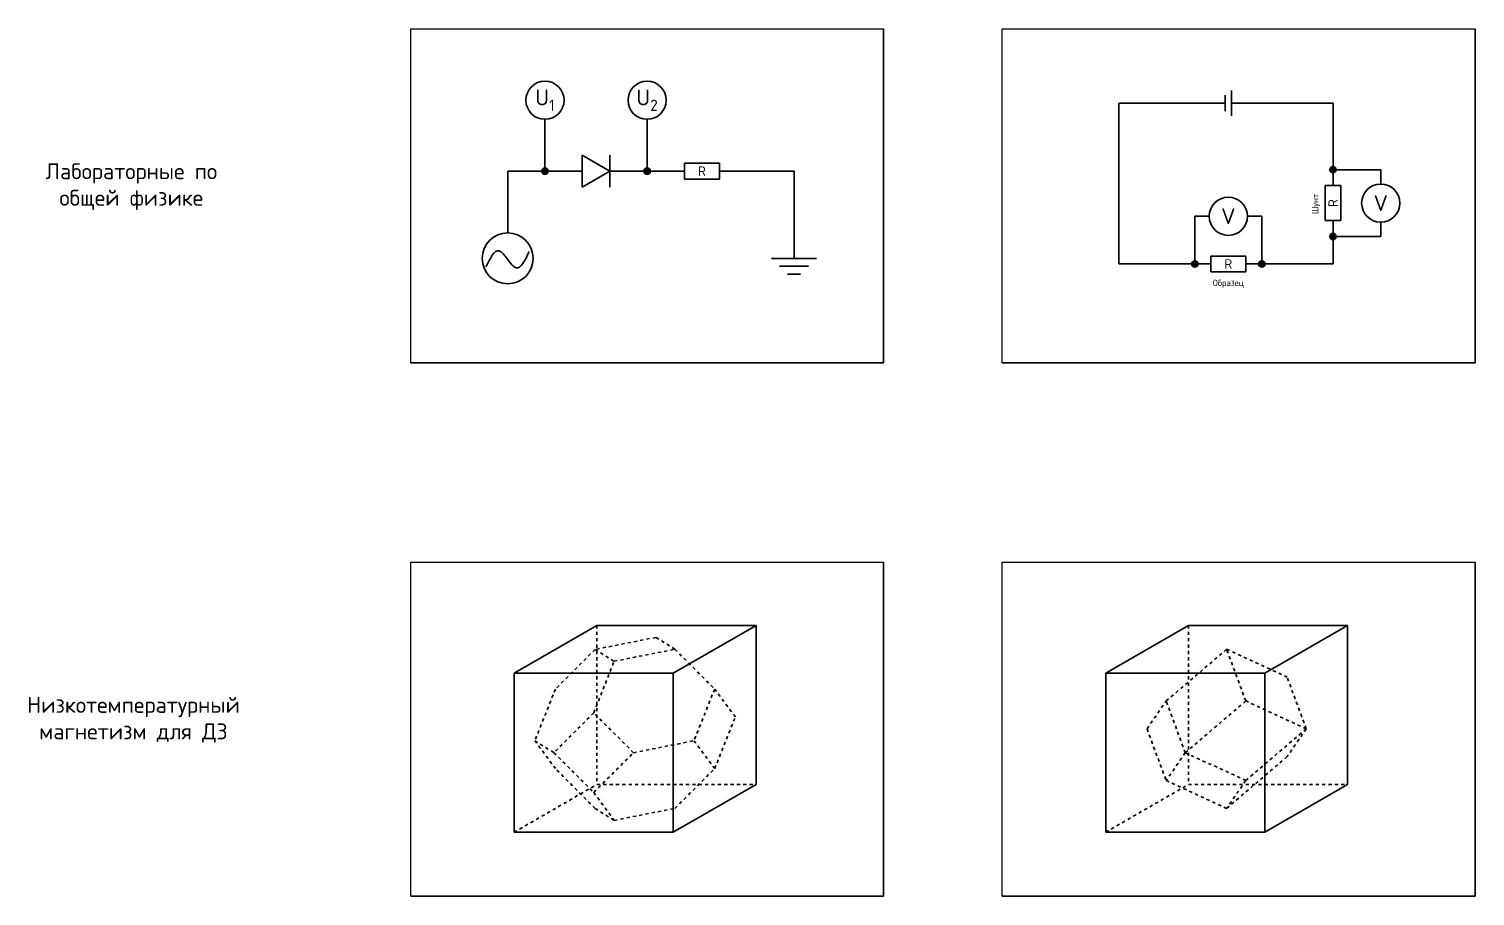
# Model space of a CAD drawing. Header units: millimetres. Extents: x 1606 to 7674, y 609 to 4159.
# Drawn here: x 1606.3 to 2060.5, y 3659.5 to 3932.1 of the extents above; entities that cross this region are included whole.
import ezdxf

# ---------------------------------------------------------------- set-up
doc = ezdxf.new("R2010")
doc.units = ezdxf.units.MM
doc.linetypes.add('JIS_02_1.0', pattern=[2, 1, -1])
doc.linetypes.add('K5LT_THIN', pattern=[0])
doc.layers.add('0 VIEW0', color=7, linetype='Continuous')
doc.layers.add('24VDC', color=7, linetype='Continuous')

msp = doc.modelspace()

# ---------------------------------------------------------------- hatches: boundary and pattern name
at = {"layer": '24VDC'}
h = msp.add_hatch(color=256, dxfattribs=at)
h.dxf.hatch_style = 1
h.paths.add_polyline_path([(1769.38832, 3887.3782, 1), (1767.38832, 3887.3782, 1)])
h = msp.add_hatch(color=256, dxfattribs=at)
h.dxf.hatch_style = 1
h.paths.add_polyline_path([(1801.47317, 3887.3782, 1), (1799.47317, 3887.3782, 1)])
h = msp.add_hatch(color=256, dxfattribs=at)
h.dxf.hatch_style = 1
h.paths.add_polyline_path([(2016.90697, 3887.82405, 1), (2014.90697, 3887.82405, 1)])
h = msp.add_hatch(color=256, dxfattribs=at)
h.dxf.hatch_style = 1
h.paths.add_polyline_path([(2016.90697, 3866.82405, 1), (2014.90697, 3866.82405, 1)])
h = msp.add_hatch(color=256, dxfattribs=at)
h.dxf.hatch_style = 1
h.paths.add_polyline_path([(1973.52978, 3858.1958, 1), (1971.52978, 3858.1958, 1)])
h = msp.add_hatch(color=256, dxfattribs=at)
h.dxf.hatch_style = 1
h.paths.add_polyline_path([(1994.52978, 3858.1958, 1), (1992.52978, 3858.1958, 1)])

# ---------------------------------------------------------------- linework, layer by layer
at = {"layer": '0 VIEW0', "color": 7, "linetype": 'K5LT_THIN', "lineweight": 15}
for p, q in [((1726.22317, 3932.08388), (1874.72317, 3932.08388)), ((1726.22317, 3827.08388), (1726.22317, 3932.08388)), ((1912.02825, 3932.08388), (2060.52825, 3932.08388)), ((1912.02825, 3827.08388), (1912.02825, 3932.08388)), ((1726.22317, 3764.52003), (1874.72317, 3764.52003)), ((1726.22317, 3659.52003), (1726.22317, 3764.52003)), ((1912.02825, 3764.52003), (2060.52825, 3764.52003)), ((1912.02825, 3659.52003), (1912.02825, 3764.52003))]:
    msp.add_line(p, q, dxfattribs=at)
at = {"layer": '24VDC'}
for p, q in [((1874.72317, 3932.08388), (1874.72317, 3827.08388)), ((2060.52825, 3932.08388), (2060.52825, 3827.08388)), ((1982.00269, 3911.26088), (1982.00269, 3906.26088)), ((1984.00269, 3912.76088), (1984.00269, 3904.76088)), ((1948.67738, 3858.1958), (1948.67738, 3908.76088)), ((1948.67738, 3908.76088), (1982.00269, 3908.76088)), ((2015.90697, 3908.76088), (1984.00269, 3908.76088)), ((2015.90697, 3908.76088), (2015.90697, 3882.82405)), ((1768.38832, 3887.3782), (1768.38832, 3903.68053)), ((1800.47317, 3887.3782), (1800.47317, 3903.68053)), ((1780.10062, 3892.3782), (1780.10062, 3882.3782)), ((1780.10062, 3892.3782), (1788.76087, 3887.3782)), ((1788.76087, 3892.3782), (1788.76087, 3882.3782)), ((1812.18546, 3889.8782), (1812.18546, 3884.8782)), ((1812.18546, 3889.8782), (1823.18546, 3889.8782)), ((1823.18546, 3889.8782), (1823.18546, 3884.8782)), ((1756.67602, 3867.97171), (1756.67602, 3887.3782)), ((1756.67602, 3887.3782), (1780.10062, 3887.3782)), ((1788.76087, 3887.3782), (1780.10062, 3882.3782)), ((1788.76087, 3887.3782), (1812.18546, 3887.3782)), ((1823.18546, 3884.8782), (1812.18546, 3884.8782)), ((1823.18546, 3887.3782), (1846.61006, 3887.3782)), ((1846.61006, 3887.3782), (1846.61006, 3859.97171)), ((2015.90697, 3887.82405), (2030.90697, 3887.82405)), ((2030.90697, 3887.82405), (2030.90697, 3883.32405)), ((2013.40697, 3882.82405), (2018.40697, 3882.82405)), ((2013.40697, 3871.82405), (2013.40697, 3882.82405)), ((2018.40697, 3882.82405), (2018.40697, 3871.82405)), ((1972.52978, 3858.1958), (1972.52978, 3873.1958)), ((1972.52978, 3873.1958), (1977.02978, 3873.1958)), ((1989.02978, 3873.1958), (1993.52978, 3873.1958)), ((1993.52978, 3858.1958), (1993.52978, 3873.1958)), ((2013.40697, 3871.82405), (2018.40697, 3871.82405)), ((2015.90697, 3871.82405), (2015.90697, 3858.1958)), ((2030.90697, 3866.82405), (2030.90697, 3871.32405)), ((2015.90697, 3866.82405), (2030.90697, 3866.82405)), ((1853.68113, 3859.97171), (1839.53899, 3859.97171)), ((1851.18113, 3857.47171), (1842.03899, 3857.47171)), ((1948.67738, 3858.1958), (1977.52978, 3858.1958)), ((1977.52978, 3860.6958), (1977.52978, 3855.6958)), ((1977.52978, 3860.6958), (1988.52978, 3860.6958)), ((1988.52978, 3860.6958), (1988.52978, 3855.6958)), ((1988.52978, 3858.1958), (2015.90697, 3858.1958)), ((1848.68113, 3854.97171), (1844.53899, 3854.97171)), ((1988.52978, 3855.6958), (1977.52978, 3855.6958)), ((1874.72317, 3827.08388), (1726.22317, 3827.08388)), ((2060.52825, 3827.08388), (1912.02825, 3827.08388)), ((1874.72317, 3764.52003), (1874.72317, 3659.52003)), ((2060.52825, 3764.52003), (2060.52825, 3659.52003)), ((1758.70141, 3729.59518), (1784.68217, 3744.59518)), ((1834.68217, 3744.59518), (1784.68217, 3744.59518)), ((1808.70141, 3729.59518), (1834.68217, 3744.59518)), ((1834.68217, 3744.59518), (1834.68217, 3694.59518)), ((1944.50649, 3729.59518), (1970.48725, 3744.59518)), ((2020.48725, 3744.59518), (1970.48725, 3744.59518)), ((1994.50649, 3729.59518), (2020.48725, 3744.59518)), ((2020.48725, 3744.59518), (2020.48725, 3694.59518)), ((1758.70141, 3729.59518), (1808.70141, 3729.59518)), ((1758.70141, 3729.59518), (1758.70141, 3679.59518)), ((1808.70141, 3729.59518), (1808.70141, 3679.59518)), ((1944.50649, 3729.59518), (1994.50649, 3729.59518)), ((1944.50649, 3729.59518), (1944.50649, 3679.59518)), ((1994.50649, 3729.59518), (1994.50649, 3679.59518)), ((1808.70141, 3679.59518), (1834.68217, 3694.59518)), ((1994.50649, 3679.59518), (2020.48725, 3694.59518)), ((1758.70141, 3679.59518), (1808.70141, 3679.59518)), ((1944.50649, 3679.59518), (1994.50649, 3679.59518)), ((1874.72317, 3659.52003), (1726.22317, 3659.52003)), ((2060.52825, 3659.52003), (1912.02825, 3659.52003))]:
    msp.add_line(p, q, dxfattribs=at)
at = {"layer": '24VDC', "linetype": 'JIS_02_1.0'}
for p, q in [((1784.68217, 3744.59518), (1784.68217, 3694.59518)), ((1970.48725, 3744.59518), (1970.48725, 3694.59518)), ((1758.70141, 3679.59518), (1784.68217, 3694.59518)), ((1784.68217, 3694.59518), (1834.68217, 3694.59518)), ((1944.50649, 3679.59518), (1970.48725, 3694.59518)), ((1970.48725, 3694.59518), (2020.48725, 3694.59518))]:
    msp.add_line(p, q, dxfattribs=at)
at = {"layer": '24VDC', "color": 1, "linetype": 'JIS_02_1.0'}
for p, q in [((1803.20652, 3740.83298), (1784.10699, 3737.04622)), ((1809.19179, 3737.09518), (1803.20652, 3740.83298)), ((1784.10699, 3737.04622), (1771.69179, 3724.59518)), ((1784.10699, 3737.04622), (1790.1344, 3733.3329)), ((1790.1344, 3733.3329), (1809.19179, 3737.09518)), ((1809.19179, 3737.09518), (1821.69179, 3724.59518)), ((1982.49687, 3737.09518), (1963.50168, 3720.84518)), ((1988.50168, 3720.84518), (1982.49687, 3737.09518)), ((1982.49687, 3737.09518), (2001.49206, 3728.34518)), ((1783.70141, 3717.09518), (1790.1344, 3733.3329)), ((2007.49687, 3712.09518), (2001.49206, 3728.34518)), ((1771.69179, 3724.59518), (1765.1966, 3708.34518)), ((1821.69179, 3724.59518), (1815.1966, 3708.34518)), ((1828.18698, 3715.84518), (1821.69179, 3724.59518)), ((1957.49687, 3712.09518), (1963.50168, 3720.84518)), ((1969.50649, 3704.59518), (1963.50168, 3720.84518)), ((1969.50649, 3704.59518), (1988.50168, 3720.84518)), ((2007.49687, 3712.09518), (1988.50168, 3720.84518)), ((1783.70141, 3717.09518), (1771.20141, 3704.59518)), ((1796.20141, 3704.59518), (1783.70141, 3717.09518)), ((1821.69179, 3699.59518), (1828.18698, 3715.84518)), ((1957.49687, 3712.09518), (1963.50168, 3695.84518)), ((2007.49687, 3712.09518), (1988.50168, 3695.84518)), ((2007.49687, 3712.09518), (2001.49206, 3703.34518)), ((1765.1966, 3708.34518), (1771.69179, 3699.59518)), ((1765.1966, 3708.34518), (1771.20141, 3704.59518)), ((1796.20141, 3704.59518), (1815.1966, 3708.34518)), ((1815.1966, 3708.34518), (1821.69179, 3699.59518)), ((1771.20141, 3704.59518), (1783.70141, 3692.09518)), ((1783.70141, 3692.09518), (1796.20141, 3704.59518)), ((1969.50649, 3704.59518), (1963.50168, 3695.84518)), ((1969.50649, 3704.59518), (1988.50168, 3695.84518)), ((1982.49687, 3687.09518), (2001.49206, 3703.34518)), ((1784.10699, 3687.04622), (1771.69179, 3699.59518)), ((1809.19179, 3687.09518), (1821.69179, 3699.59518)), ((1963.50168, 3695.84518), (1982.49687, 3687.09518)), ((1988.50168, 3695.84518), (1982.49687, 3687.09518)), ((1783.70141, 3692.09518), (1790.1344, 3683.3329)), ((1784.10699, 3687.04622), (1790.1344, 3683.3329)), ((1790.1344, 3683.3329), (1809.19179, 3687.09518))]:
    msp.add_line(p, q, dxfattribs=at)
at = {"layer": '24VDC'}
for centre, radius in [((1768.38832, 3909.68053), 6), ((1800.47317, 3909.68053), 6), ((1768.38832, 3887.3782), 1), ((1800.47317, 3887.3782), 1), ((2015.90697, 3887.82405), 1), ((1983.02978, 3873.1958), 6), ((2030.90697, 3877.32405), 6), ((1756.67602, 3859.97171), 8), ((2015.90697, 3866.82405), 1), ((1972.52978, 3858.1958), 1), ((1993.52978, 3858.1958), 1)]:
    msp.add_circle(centre, radius, dxfattribs=at)
msp.add_spline([(1763.43759, 3862.07108), (1759.35035, 3856.9683), (1753.95035, 3862.3683), (1749.86311, 3857.26553)], degree=3, dxfattribs=at)

# ---------------------------------------------------------------- texts
at = {"layer": '24VDC', "color": 3, "lineweight": 0, "attachment_point": 5}
for s, insert, char_height, width in [('\\A1;{\\fISOCPEUR|b0|i0|c0|p34;U\\H0.7x;\\S^ 1;}', (1768.38832, 3909.68053), 5, 8.4852814), ('\\A1;{\\fISOCPEUR|b0|i0|c0|p34;U\\fISOCPEUR|b0|i0|c204|p34;\\H0.7x;\\S^ 2;}', (1800.47317, 3909.68053), 5, 8.4852814), ('\\A1;{\\fISOCPEUR|b0|i0|c204|p34;Лабораторные по общей физике}', (1638.46416, 3882.4989), 5, 65.4471671), ('\\A1;{\\fISOCPEUR|b0|i0|c0|p34;R}', (1817.68546, 3887.3782), 3, 11), ('\\A1;{\\fISOCPEUR|b0|i0|c0|p34;V}', (2030.90697, 3877.32405), 5, 8.4852814), ('\\A1;{\\fISOCPEUR|b0|i0|c0|p34;V}', (1983.02978, 3873.1958), 5, 8.4852814), ('\\A1;{\\fISOCPEUR|b0|i0|c0|p34;R}', (1983.02978, 3858.1958), 3, 11), ('\\A1;{\\fISOCPEUR|b0|i0|c204|p34;Образец}', (1983.02978, 3851.98928), 2, 11), ('\\A1;{\\fISOCPEUR|b0|i0|c204|p34;Низкотемпературный магнетизм для ДЗ}', (1639.13435, 3714.93506), 5, 88.9280452)]:
    msp.add_mtext(s, dxfattribs=dict(at, insert=insert, char_height=char_height, width=width))
at = {"layer": '24VDC', "color": 3, "lineweight": 0, "width": 11, "attachment_point": 5, "rotation": 90}
for s, insert, char_height in [('\\A1;{\\fISOCPEUR|b0|i0|c204|p34;Шунт}', (2010.58724, 3877.09609), 2), ('\\A1;{\\fISOCPEUR|b0|i0|c0|p34;R}', (2015.90697, 3877.32405), 3)]:
    msp.add_mtext(s, dxfattribs=dict(at, insert=insert, char_height=char_height))

doc.saveas('drawing.dxf')
